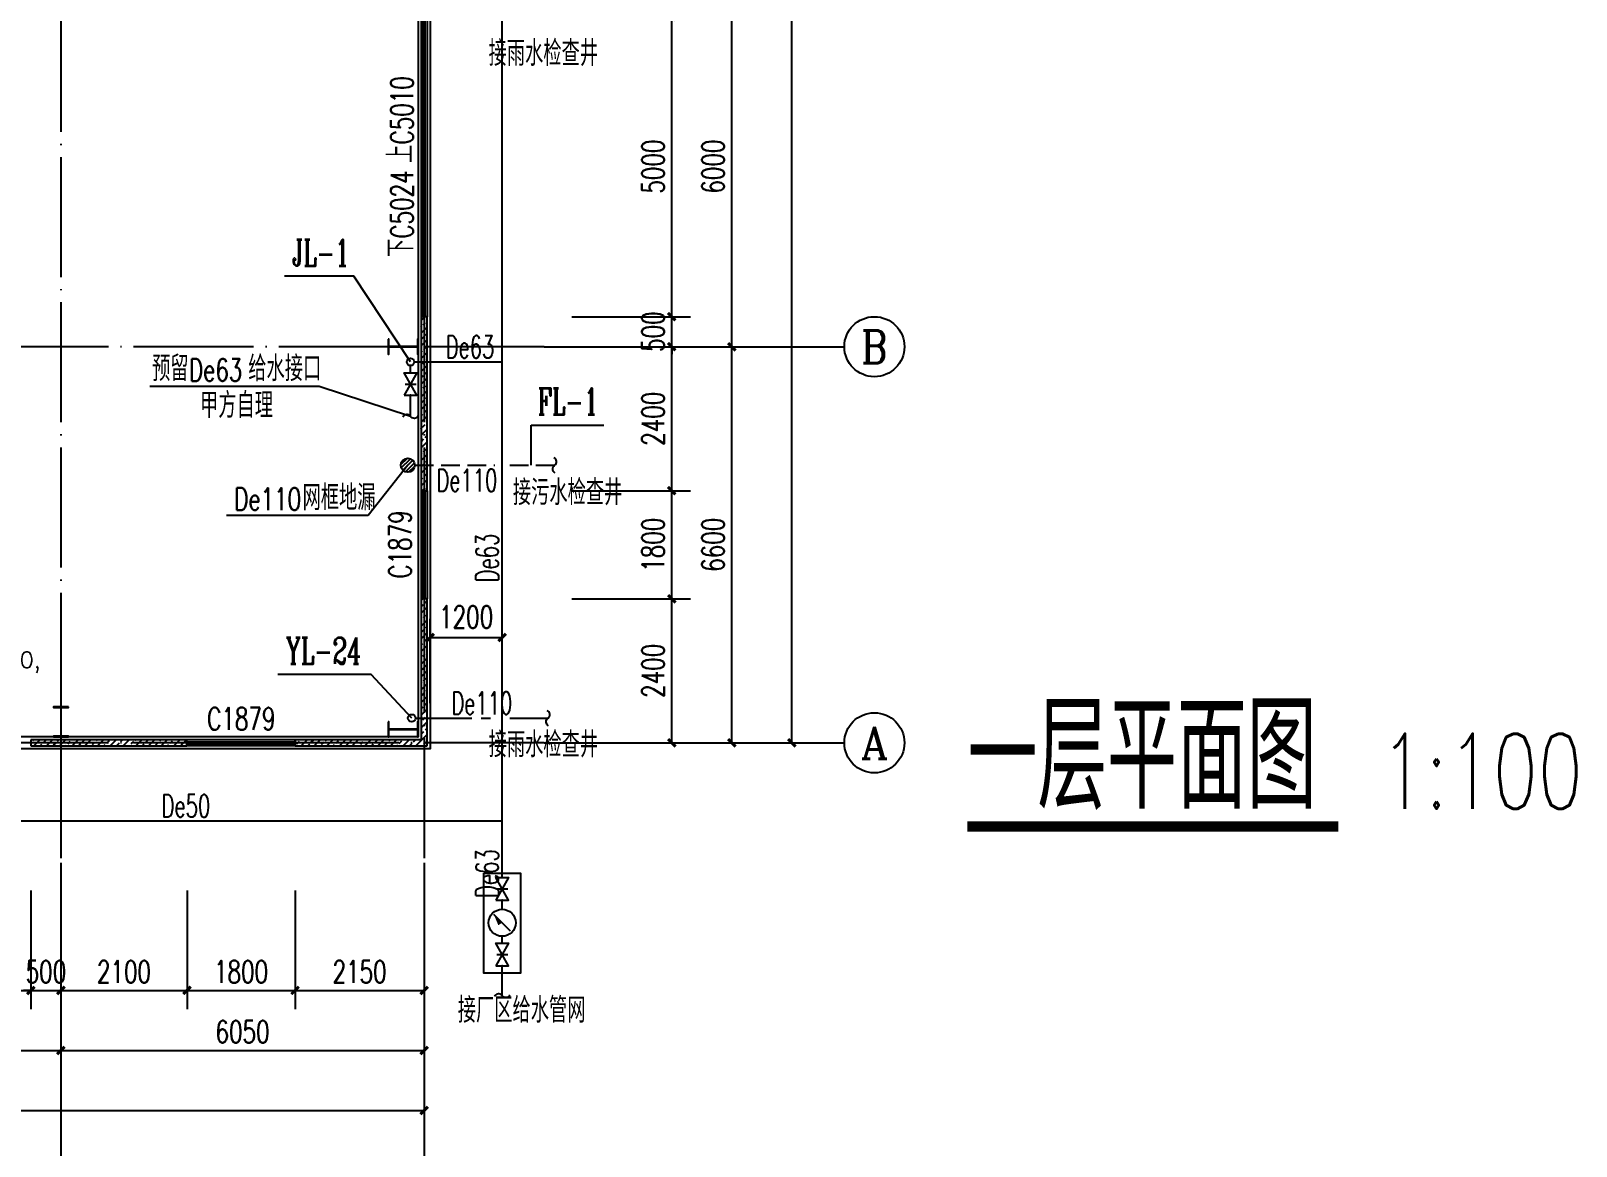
# Model space of a CAD drawing. Extents: x 7651907 to 8255021, y -2490714 to -1144618.
# Drawn here: x 7938045 to 7963784, y -2317259 to -2298680 of the extents above; entities that cross this region are included whole.
import ezdxf
from ezdxf.enums import TextEntityAlignment as Align

# ---------------------------------------------------------------- set-up
doc = ezdxf.new("R2010")
doc.units = 0
doc.header["$LTSCALE"] = 1000
for name, pattern in [('CENTER2', [1.125, 0.75, -0.125, 0.125, -0.125]), ('DASH', [0.35, 0.25, -0.1]), ('DOTE', [2.42, 2, -0.2, 0.02, -0.2])]:
    doc.linetypes.add(name, pattern=pattern)
doc.layers.get('0').update_dxf_attribs({"linetype": 'CONTINUOUS'})
doc.layers.get('Defpoints').update_dxf_attribs({"linetype": 'CONTINUOUS'})
for name, color, linetype in [('001-墙体', 30, 'CONTINUOUS'), ('AXIS', 3, 'CONTINUOUS'), ('AXIS_TEXT', 7, 'CONTINUOUS'), ('DIM_SYMB', 3, 'CONTINUOUS'), ('DIM_废水', 3, 'CONTINUOUS'), ('DIM_给水', 3, 'CONTINUOUS'), ('DIM_雨水', 3, 'CONTINUOUS'), ('DOTE', 8, 'DOTE'), ('EQUIP_地漏', 7, 'CONTINUOUS'), ('EQUIP_废水', 7, 'CONTINUOUS'), ('EQUIP_给水', 7, 'CONTINUOUS'), ('EQUIP_雨水', 7, 'CONTINUOUS'), ('M_Prof', 2, 'CONTINUOUS'), ('PIPE-废水', 31, 'DASH'), ('PIPE-给水', 3, 'TG_J'), ('PIPE-雨水', 4, 'CENTER2'), ('PUB_HATCH', 8, 'CONTINUOUS'), ('PUB_TEXT', 7, 'CONTINUOUS'), ('TEXT_废水', 7, 'CONTINUOUS'), ('TEXT_给水', 7, 'TG_J'), ('TEXT_雨水', 7, 'CONTINUOUS'), ('TWT_DIM', 3, 'CONTINUOUS'), ('TWT_LEAD', 3, 'CONTINUOUS'), ('TWT_TEXT', 7, 'CONTINUOUS'), ('VALVE_给水', 7, 'CONTINUOUS'), ('VPIPE-给水', 3, 'CONTINUOUS'), ('VPIPE-雨水', 4, 'TG_Y'), ('WINDOW', 4, 'CONTINUOUS'), ('WINDOW_TEXT', 7, 'CONTINUOUS')]:
    doc.layers.add(name, color=color, linetype=linetype)
doc.styles.add('_TCH_AXIS', font='COMPLEX', dxfattribs={"bigfont": 'GBCBIG'})
doc.styles.add('_TCH_DIM', font='SIMPLEX', dxfattribs={"bigfont": 'GBCBIG'})
doc.styles.add('_TCH_DIM_T3', font='SIMPLEX', dxfattribs={"width": 0.705882, "bigfont": 'GBCBIG'})
doc.styles.add('_TCH_WINDOW', font='SIMPLEX', dxfattribs={"height": 3.5, "bigfont": 'GBCBIG'})
doc.styles.add('_TWT_PIPEDN', font='SIMPLEX', dxfattribs={"width": 0.8, "height": 3, "bigfont": 'HZTXT'})
doc.styles.add('_TWT_SERIAL', font='COMPLEX', dxfattribs={"width": 0.8, "height": 3.5, "bigfont": 'HZTXT'})
doc.styles.add('COMPLEX', font='COMPLEX')
doc.styles.get("Standard").update_dxf_attribs({"font": 'txt.shx', "width": 0.7, "bigfont": 'TSSDCHN.shx'})
doc.styles.add('TG_LINETYPE', font='SIMPLEX', dxfattribs={"width": 0.8, "height": 3, "bigfont": 'HZTXT'})
doc.linetypes.add('TG_J', pattern='A,2,-0.3,["J",TG_LINETYPE,S=0.1,R=0,X=-0.23,Y=-0.15],0', length=2.3)
doc.linetypes.add('TG_Y', pattern='A,2,-0.3,["Y",TG_LINETYPE,S=0.1,R=0,X=-0.23,Y=-0.15],0', length=2.3)
doc.dimstyles.new('_TCH_ARCH&&125', dxfattribs={"dimtxt": 371.875, "dimasz": 125, "dimexe": 312.5, "dimexo": 375, "dimgap": 125, "dimtad": 1, "dimdec": 0, "dimzin": 0, "dimdsep": 46, "dimtxsty": '_TCH_DIM_T3', "dimblk": 'ARCHTICK', "dimcen": 0.09, "dimclrt": 7, "dimazin": 2, "dimtfac": 1, "dimtdec": 0, "dimtix": 1, "dimtmove": 2, "dimatfit": 3, "dimfxl": 0, "dimtolj": 1, "dimtzin": 0, "dimarcsym": 0})
doc.dimstyles.new('_TWT_ARCH&&125', dxfattribs={"dimtxt": 371.875, "dimasz": 125, "dimexe": 312.5, "dimexo": 375, "dimgap": 157.8125, "dimtad": 1, "dimdec": 0, "dimzin": 0, "dimdsep": 46, "dimtxsty": '_TCH_DIM_T3', "dimblk": 'ARCHTICK', "dimcen": 0.09, "dimclrt": 7, "dimazin": 2, "dimtfac": 1, "dimtdec": 0, "dimtix": 1, "dimtmove": 2, "dimatfit": 3, "dimfxl": 0, "dimtolj": 1, "dimtzin": 0, "dimarcsym": 0})
pattern_1 = [(45, (0, 53.85), (-106.0660596, 106.0660596), []), (45, (52.16, 0), (-106.0660596, 106.0660596), [59.21055, -33.8346])]

# ---------------------------------------------------------------- blocks, each defined once
blk = doc.blocks.new('sgdgsgsg')
at = {"layer": 'M_Prof'}
for points in [[(8057446, -975026), (8057446, -975276), (8057458, -975276), (8057458, -975154), (8057934, -975154), (8057934, -975276), (8057946, -975276), (8057946, -975026), (8057934, -975026), (8057934, -975148), (8057458, -975148), (8057458, -975026)], [(8052121, -981151), (8051871, -981151), (8051871, -981163), (8051993, -981163), (8051993, -981639), (8051871, -981639), (8051871, -981651), (8052121, -981651), (8052121, -981639), (8051999, -981639), (8051999, -981163), (8052121, -981163)], [(8057446, -981401), (8057446, -981651), (8057458, -981651), (8057458, -981529), (8057934, -981529), (8057934, -981651), (8057946, -981651), (8057946, -981401), (8057934, -981401), (8057934, -981523), (8057458, -981523), (8057458, -981401)]]:
    blk.add_lwpolyline(points, close=True, dxfattribs=at)
blk = doc.blocks.new('_ArchTick')
at = {"color": 0, "linetype": 'ByBlock', "const_width": 0.4}
blk.add_lwpolyline([(-0.5, -0.5), (0.5, 0.5)], dxfattribs=at)
blk = doc.blocks.new('*D384')
at = {"layer": 'AXIS', "color": 0, "lineweight": -2}
for p, q in [((8223951, -856017), (8223951, -860079)), ((8293951, -856017), (8293951, -860079)), ((8223951, -859767), (8293951, -859767))]:
    blk.add_line(p, q, dxfattribs=at)
at = {"layer": 'Defpoints', "color": 0}
for p in [(8223951, -855642), (8293951, -855642), (8293951, -859767)]:
    blk.add_point(p, dxfattribs=at)
at = {"layer": 'AXIS', "color": 0, "lineweight": -2, "xscale": 125, "yscale": 125, "zscale": 125, "rotation": 180}
blk.add_blockref('_ArchTick', (8223951, -859767), dxfattribs=at)
at = {"layer": 'AXIS', "color": 0, "lineweight": -2, "xscale": 125, "yscale": 125, "zscale": 125}
blk.add_blockref('_ArchTick', (8293951, -859767), dxfattribs=at)
at = {"layer": 'AXIS', "color": 7, "insert": (8258951, -859456), "char_height": 371.9, "attachment_point": 5, "style": '_TCH_DIM_T3'}
blk.add_mtext('\\A1;70000', dxfattribs=at)
blk = doc.blocks.new('*D395')
at = {"layer": 'AXIS', "color": 0, "lineweight": -2}
for p, q in [((8282201, -856017), (8282201, -859079)), ((8287901, -856017), (8287901, -859079)), ((8282201, -858767), (8287901, -858767))]:
    blk.add_line(p, q, dxfattribs=at)
at = {"layer": 'Defpoints', "color": 0}
for p in [(8282201, -855642), (8287901, -855642), (8287901, -858767)]:
    blk.add_point(p, dxfattribs=at)
at = {"layer": 'AXIS', "color": 0, "lineweight": -2, "xscale": 125, "yscale": 125, "zscale": 125, "rotation": 180}
blk.add_blockref('_ArchTick', (8282201, -858767), dxfattribs=at)
at = {"layer": 'AXIS', "color": 0, "lineweight": -2, "xscale": 125, "yscale": 125, "zscale": 125}
blk.add_blockref('_ArchTick', (8287901, -858767), dxfattribs=at)
at = {"layer": 'AXIS', "color": 7, "insert": (8285051, -858456), "char_height": 371.9, "attachment_point": 5, "style": '_TCH_DIM_T3'}
blk.add_mtext('\\A1;5700', dxfattribs=at)
blk = doc.blocks.new('*D396')
at = {"layer": 'AXIS', "color": 0, "lineweight": -2}
for p, q in [((8287901, -856017), (8287901, -859079)), ((8293951, -856017), (8293951, -859079)), ((8287901, -858767), (8293951, -858767))]:
    blk.add_line(p, q, dxfattribs=at)
at = {"layer": 'Defpoints', "color": 0}
for p in [(8287901, -855642), (8293951, -855642), (8293951, -858767)]:
    blk.add_point(p, dxfattribs=at)
at = {"layer": 'AXIS', "color": 0, "lineweight": -2, "xscale": 125, "yscale": 125, "zscale": 125, "rotation": 180}
blk.add_blockref('_ArchTick', (8287901, -858767), dxfattribs=at)
at = {"layer": 'AXIS', "color": 0, "lineweight": -2, "xscale": 125, "yscale": 125, "zscale": 125}
blk.add_blockref('_ArchTick', (8293951, -858767), dxfattribs=at)
at = {"layer": 'AXIS', "color": 7, "insert": (8290926, -858456), "char_height": 371.9, "attachment_point": 5, "style": '_TCH_DIM_T3'}
blk.add_mtext('\\A1;6050', dxfattribs=at)
blk = doc.blocks.new('_AXISO')
blk.add_circle((0, 0), 0.5)
at = {"layer": 'AXIS_TEXT', "style": 'COMPLEX', "width": 1.041667}
blk.add_attdef('A', text='', height=0.56, dxfattribs=at).set_placement((-0.25, -0.28), (0.25, -0.28), align=Align.FIT)
blk = doc.blocks.new('*D397')
at = {"layer": 'AXIS', "color": 0, "lineweight": -2}
for p, q in [((8296326, -768442), (8300388, -768442)), ((8300076, -853642), (8300076, -768442)), ((8296326, -853642), (8300388, -853642))]:
    blk.add_line(p, q, dxfattribs=at)
at = {"layer": 'Defpoints', "color": 0}
for p in [(8295951, -768442), (8300076, -768442), (8295951, -853642)]:
    blk.add_point(p, dxfattribs=at)
at = {"layer": 'AXIS', "color": 0, "lineweight": -2, "xscale": 125, "yscale": 125, "zscale": 125}
for p, rotation in [((8300076, -768442), 90), ((8300076, -853642), 270)]:
    blk.add_blockref('_ArchTick', p, dxfattribs=dict(at, rotation=rotation))
at = {"layer": 'AXIS', "color": 7, "insert": (8299765, -811042), "char_height": 371.9, "attachment_point": 5, "rotation": 90, "style": '_TCH_DIM_T3'}
blk.add_mtext('\\A1;85200', dxfattribs=at)
blk = doc.blocks.new('*D398')
at = {"layer": 'AXIS', "color": 0, "lineweight": -2}
for p, q in [((8296326, -847042), (8299388, -847042)), ((8299076, -853642), (8299076, -847042)), ((8296326, -853642), (8299388, -853642))]:
    blk.add_line(p, q, dxfattribs=at)
at = {"layer": 'Defpoints', "color": 0}
for p in [(8295951, -847042), (8299076, -847042), (8295951, -853642)]:
    blk.add_point(p, dxfattribs=at)
at = {"layer": 'AXIS', "color": 0, "lineweight": -2, "xscale": 125, "yscale": 125, "zscale": 125}
for p, rotation in [((8299076, -847042), 90), ((8299076, -853642), 270)]:
    blk.add_blockref('_ArchTick', p, dxfattribs=dict(at, rotation=rotation))
at = {"layer": 'AXIS', "color": 7, "insert": (8298765, -850342), "char_height": 371.9, "attachment_point": 5, "rotation": 90, "style": '_TCH_DIM_T3'}
blk.add_mtext('\\A1;6600', dxfattribs=at)
blk = doc.blocks.new('*D399')
at = {"layer": 'AXIS', "color": 0, "lineweight": -2}
for p, q in [((8296326, -841042), (8299388, -841042)), ((8299076, -847042), (8299076, -841042)), ((8296326, -847042), (8299388, -847042))]:
    blk.add_line(p, q, dxfattribs=at)
at = {"layer": 'Defpoints', "color": 0}
for p in [(8295951, -841042), (8299076, -841042), (8295951, -847042)]:
    blk.add_point(p, dxfattribs=at)
at = {"layer": 'AXIS', "color": 0, "lineweight": -2, "xscale": 125, "yscale": 125, "zscale": 125}
for p, rotation in [((8299076, -841042), 90), ((8299076, -847042), 270)]:
    blk.add_blockref('_ArchTick', p, dxfattribs=dict(at, rotation=rotation))
at = {"layer": 'AXIS', "color": 7, "insert": (8298765, -844042), "char_height": 371.9, "attachment_point": 5, "rotation": 90, "style": '_TCH_DIM_T3'}
blk.add_mtext('\\A1;6000', dxfattribs=at)
blk = doc.blocks.new('$TCHSYS$WIN2D')
for p, q in [((-0.5, 0.5), (0.5, 0.5)), ((-0.5, 0.5), (-0.5, -0.5)), ((0.5, 0.5), (0.5, -0.5)), ((0.5, 0.1667), (-0.5, 0.1667)), ((0.5, -0.1667), (-0.5, -0.1667)), ((-0.5, -0.5), (0.5, -0.5))]:
    blk.add_line(p, q)
blk = doc.blocks.new('*D458')
at = {"layer": 'AXIS', "color": 0, "lineweight": -2}
for p, q in [((8282701, -856102), (8282701, -858079)), ((8287401, -856102), (8287401, -858079)), ((8282701, -857767), (8287401, -857767))]:
    blk.add_line(p, q, dxfattribs=at)
at = {"layer": 'Defpoints', "color": 0}
for p in [(8282701, -855727), (8287401, -855727), (8287401, -857767)]:
    blk.add_point(p, dxfattribs=at)
at = {"layer": 'AXIS', "color": 0, "lineweight": -2, "xscale": 125, "yscale": 125, "zscale": 125, "rotation": 180}
blk.add_blockref('_ArchTick', (8282701, -857767), dxfattribs=at)
at = {"layer": 'AXIS', "color": 0, "lineweight": -2, "xscale": 125, "yscale": 125, "zscale": 125}
blk.add_blockref('_ArchTick', (8287401, -857767), dxfattribs=at)
at = {"layer": 'AXIS', "color": 7, "insert": (8285051, -857456), "char_height": 371.9, "attachment_point": 5, "style": '_TCH_DIM_T3'}
blk.add_mtext('\\A1;4700', dxfattribs=at)
blk = doc.blocks.new('*D459')
at = {"layer": 'AXIS', "color": 0, "lineweight": -2}
for p, q in [((8287401, -856102), (8287401, -858079)), ((8287901, -856102), (8287901, -858079)), ((8287401, -857767), (8287276, -857767)), ((8287401, -857767), (8287901, -857767)), ((8287901, -857767), (8288026, -857767))]:
    blk.add_line(p, q, dxfattribs=at)
at = {"layer": 'Defpoints', "color": 0}
for p in [(8287401, -855727), (8287901, -855727), (8287901, -857767)]:
    blk.add_point(p, dxfattribs=at)
at = {"layer": 'AXIS', "color": 0, "lineweight": -2, "xscale": 125, "yscale": 125, "zscale": 125}
blk.add_blockref('_ArchTick', (8287401, -857767), dxfattribs=at)
at = {"layer": 'AXIS', "color": 0, "lineweight": -2, "xscale": 125, "yscale": 125, "zscale": 125, "rotation": 180}
blk.add_blockref('_ArchTick', (8287901, -857767), dxfattribs=at)
at = {"layer": 'AXIS', "color": 7, "insert": (8287651, -857456), "char_height": 371.9, "attachment_point": 5, "style": '_TCH_DIM_T3'}
blk.add_mtext('\\A1;500', dxfattribs=at)
blk = doc.blocks.new('*D460')
at = {"layer": 'AXIS', "color": 0, "lineweight": -2}
for p, q in [((8287901, -856102), (8287901, -858079)), ((8290001, -856102), (8290001, -858079)), ((8287901, -857767), (8290001, -857767))]:
    blk.add_line(p, q, dxfattribs=at)
at = {"layer": 'Defpoints', "color": 0}
for p in [(8287901, -855727), (8290001, -855727), (8290001, -857767)]:
    blk.add_point(p, dxfattribs=at)
at = {"layer": 'AXIS', "color": 0, "lineweight": -2, "xscale": 125, "yscale": 125, "zscale": 125, "rotation": 180}
blk.add_blockref('_ArchTick', (8287901, -857767), dxfattribs=at)
at = {"layer": 'AXIS', "color": 0, "lineweight": -2, "xscale": 125, "yscale": 125, "zscale": 125}
blk.add_blockref('_ArchTick', (8290001, -857767), dxfattribs=at)
at = {"layer": 'AXIS', "color": 7, "insert": (8288951, -857456), "char_height": 371.9, "attachment_point": 5, "style": '_TCH_DIM_T3'}
blk.add_mtext('\\A1;2100', dxfattribs=at)
blk = doc.blocks.new('*D461')
at = {"layer": 'AXIS', "color": 0, "lineweight": -2}
for p, q in [((8290001, -856102), (8290001, -858079)), ((8291801, -856102), (8291801, -858079)), ((8290001, -857767), (8291801, -857767))]:
    blk.add_line(p, q, dxfattribs=at)
at = {"layer": 'Defpoints', "color": 0}
for p in [(8290001, -855727), (8291801, -855727), (8291801, -857767)]:
    blk.add_point(p, dxfattribs=at)
at = {"layer": 'AXIS', "color": 0, "lineweight": -2, "xscale": 125, "yscale": 125, "zscale": 125, "rotation": 180}
blk.add_blockref('_ArchTick', (8290001, -857767), dxfattribs=at)
at = {"layer": 'AXIS', "color": 0, "lineweight": -2, "xscale": 125, "yscale": 125, "zscale": 125}
blk.add_blockref('_ArchTick', (8291801, -857767), dxfattribs=at)
at = {"layer": 'AXIS', "color": 7, "insert": (8290901, -857456), "char_height": 371.9, "attachment_point": 5, "style": '_TCH_DIM_T3'}
blk.add_mtext('\\A1;1800', dxfattribs=at)
blk = doc.blocks.new('*D462')
at = {"layer": 'AXIS', "color": 0, "lineweight": -2}
for p, q in [((8291801, -856102), (8291801, -858079)), ((8293951, -856102), (8293951, -858079)), ((8291801, -857767), (8293951, -857767))]:
    blk.add_line(p, q, dxfattribs=at)
at = {"layer": 'Defpoints', "color": 0}
for p in [(8291801, -855727), (8293951, -855727), (8293951, -857767)]:
    blk.add_point(p, dxfattribs=at)
at = {"layer": 'AXIS', "color": 0, "lineweight": -2, "xscale": 125, "yscale": 125, "zscale": 125, "rotation": 180}
blk.add_blockref('_ArchTick', (8291801, -857767), dxfattribs=at)
at = {"layer": 'AXIS', "color": 0, "lineweight": -2, "xscale": 125, "yscale": 125, "zscale": 125}
blk.add_blockref('_ArchTick', (8293951, -857767), dxfattribs=at)
at = {"layer": 'AXIS', "color": 7, "insert": (8292876, -857456), "char_height": 371.9, "attachment_point": 5, "style": '_TCH_DIM_T3'}
blk.add_mtext('\\A1;2150', dxfattribs=at)
blk = doc.blocks.new('*D576')
at = {"layer": 'AXIS', "color": 0, "lineweight": -2}
for p, q in [((8296411, -841542), (8298388, -841542)), ((8298076, -846542), (8298076, -841542)), ((8296411, -846542), (8298388, -846542))]:
    blk.add_line(p, q, dxfattribs=at)
at = {"layer": 'Defpoints', "color": 0}
for p in [(8296036, -841542), (8298076, -841542), (8296036, -846542)]:
    blk.add_point(p, dxfattribs=at)
at = {"layer": 'AXIS', "color": 0, "lineweight": -2, "xscale": 125, "yscale": 125, "zscale": 125}
for p, rotation in [((8298076, -841542), 90), ((8298076, -846542), 270)]:
    blk.add_blockref('_ArchTick', p, dxfattribs=dict(at, rotation=rotation))
at = {"layer": 'AXIS', "color": 7, "insert": (8297765, -844042), "char_height": 371.9, "attachment_point": 5, "rotation": 90, "style": '_TCH_DIM_T3'}
blk.add_mtext('\\A1;5000', dxfattribs=at)
blk = doc.blocks.new('*D577')
at = {"layer": 'AXIS', "color": 0, "lineweight": -2}
for p, q in [((8296411, -846542), (8298388, -846542)), ((8298076, -846542), (8298076, -846417)), ((8298076, -847042), (8298076, -846542)), ((8296411, -847042), (8298388, -847042)), ((8298076, -847042), (8298076, -847167))]:
    blk.add_line(p, q, dxfattribs=at)
at = {"layer": 'Defpoints', "color": 0}
for p in [(8296036, -846542), (8298076, -846542), (8296036, -847042)]:
    blk.add_point(p, dxfattribs=at)
at = {"layer": 'AXIS', "color": 0, "lineweight": -2, "xscale": 125, "yscale": 125, "zscale": 125}
for p, rotation in [((8298076, -846542), 270), ((8298076, -847042), 90)]:
    blk.add_blockref('_ArchTick', p, dxfattribs=dict(at, rotation=rotation))
at = {"layer": 'AXIS', "color": 7, "insert": (8297765, -846792), "char_height": 371.9, "attachment_point": 5, "rotation": 90, "style": '_TCH_DIM_T3'}
blk.add_mtext('\\A1;500', dxfattribs=at)
blk = doc.blocks.new('*D578')
at = {"layer": 'AXIS', "color": 0, "lineweight": -2}
for p, q in [((8296411, -847042), (8298388, -847042)), ((8298076, -849441), (8298076, -847042)), ((8296411, -849441), (8298388, -849441))]:
    blk.add_line(p, q, dxfattribs=at)
at = {"layer": 'Defpoints', "color": 0}
for p in [(8296036, -847042), (8298076, -847042), (8296036, -849441)]:
    blk.add_point(p, dxfattribs=at)
at = {"layer": 'AXIS', "color": 0, "lineweight": -2, "xscale": 125, "yscale": 125, "zscale": 125}
for p, rotation in [((8298076, -847042), 90), ((8298076, -849441), 270)]:
    blk.add_blockref('_ArchTick', p, dxfattribs=dict(at, rotation=rotation))
at = {"layer": 'AXIS', "color": 7, "insert": (8297765, -848242), "char_height": 371.9, "attachment_point": 5, "rotation": 90, "style": '_TCH_DIM_T3'}
blk.add_mtext('\\A1;2400', dxfattribs=at)
blk = doc.blocks.new('*D579')
at = {"layer": 'AXIS', "color": 0, "lineweight": -2}
for p, q in [((8296411, -849441), (8298388, -849441)), ((8298076, -851241), (8298076, -849441)), ((8296411, -851241), (8298388, -851241))]:
    blk.add_line(p, q, dxfattribs=at)
at = {"layer": 'Defpoints', "color": 0}
for p in [(8296036, -849441), (8298076, -849441), (8296036, -851241)]:
    blk.add_point(p, dxfattribs=at)
at = {"layer": 'AXIS', "color": 0, "lineweight": -2, "xscale": 125, "yscale": 125, "zscale": 125}
for p, rotation in [((8298076, -849441), 90), ((8298076, -851241), 270)]:
    blk.add_blockref('_ArchTick', p, dxfattribs=dict(at, rotation=rotation))
at = {"layer": 'AXIS', "color": 7, "insert": (8297765, -850341), "char_height": 371.9, "attachment_point": 5, "rotation": 90, "style": '_TCH_DIM_T3'}
blk.add_mtext('\\A1;1800', dxfattribs=at)
blk = doc.blocks.new('*D580')
at = {"layer": 'AXIS', "color": 0, "lineweight": -2}
for p, q in [((8296411, -851241), (8298388, -851241)), ((8298076, -853642), (8298076, -851241)), ((8296411, -853642), (8298388, -853642))]:
    blk.add_line(p, q, dxfattribs=at)
at = {"layer": 'Defpoints', "color": 0}
for p in [(8296036, -851241), (8298076, -851241), (8296036, -853642)]:
    blk.add_point(p, dxfattribs=at)
at = {"layer": 'AXIS', "color": 0, "lineweight": -2, "xscale": 125, "yscale": 125, "zscale": 125}
for p, rotation in [((8298076, -851241), 90), ((8298076, -853642), 270)]:
    blk.add_blockref('_ArchTick', p, dxfattribs=dict(at, rotation=rotation))
at = {"layer": 'AXIS', "color": 7, "insert": (8297765, -852442), "char_height": 371.9, "attachment_point": 5, "rotation": 90, "style": '_TCH_DIM_T3'}
blk.add_mtext('\\A1;2400', dxfattribs=at)
blk = doc.blocks.new('*D68')
at = {"layer": 'Defpoints', "color": 0}
for p in [(7945895, -2308787), (7944695, -2310257), (7945895, -2310257)]:
    blk.add_point(p, dxfattribs=at)
at = {"layer": 'TWT_DIM', "color": 0, "lineweight": -2}
for p, q in [((7944695, -2309882), (7944695, -2308475)), ((7945895, -2309882), (7945895, -2308475)), ((7944695, -2308787), (7945895, -2308787))]:
    blk.add_line(p, q, dxfattribs=at)
at = {"layer": 'TWT_DIM', "color": 0, "lineweight": -2, "xscale": 125, "yscale": 125, "zscale": 125, "rotation": 180}
blk.add_blockref('_ArchTick', (7944695, -2308787), dxfattribs=at)
at = {"layer": 'TWT_DIM', "color": 0, "lineweight": -2, "xscale": 125, "yscale": 125, "zscale": 125}
blk.add_blockref('_ArchTick', (7945895, -2308787), dxfattribs=at)
at = {"layer": 'TWT_DIM', "color": 7, "insert": (7945295, -2308443), "char_height": 371.9, "attachment_point": 5, "style": '_TCH_DIM_T3'}
blk.add_mtext('\\A1;1200', dxfattribs=at)
blk = doc.blocks.new('$TwtSys$00000132')
at = {"elevation": 0}
blk.add_lwpolyline([(7, -101, -0.575183), (0, 0, 0.604745), (-11, 101, 16.924828)], format="xyb", dxfattribs=at)
blk = doc.blocks.new('$VALVE$00000296')
for points in [[(-125, 72), (-125, -72), (125, 72), (125, -72), (-125, 72)], [(0, 60), (0, -64)]]:
    blk.add_lwpolyline(points)
for p in [(-125, 0), (125, 0)]:
    blk.add_point(p)
blk = doc.blocks.new('$VALVE$00000742')
blk.add_line((-93, -93), (93, 93))
blk.add_lwpolyline([(93, 93, 0, 50, 0), (-13, 22, 50, 50, 0)], format="xyseb")
blk.add_circle((0, 0), 150)
for p in [(-150, 0), (150, 0)]:
    blk.add_point(p)
blk = doc.blocks.new('$TwtSys$00000141')
for p, q in [((-94, 8), (-10, 92)), ((-94, 8), (-10, 92)), ((-87, -35), (35, 87)), ((-87, -35), (35, 87)), ((-66, -66), (66, 66)), ((-66, -66), (66, 66)), ((-32, -87), (88, 33)), ((-32, -87), (88, 33)), ((11, -92), (92, -11)), ((11, -92), (92, -11))]:
    blk.add_line(p, q)
blk.add_circle((0, 0), 94)
blk.add_circle((0, 0), 94)
blk = doc.blocks.new('dadasdd65asdasd5ad41a5d5ad')
at = {"layer": 'PUB_HATCH'}
h = blk.add_hatch(dxfattribs=at)
h.set_pattern_fill('天然石材', color=256, scale=30, style=0)
h.set_pattern_definition(pattern_1)
h.paths.add_polyline_path([(8293900.6, -846541.6), (8293900.6, -849441.5), (8294000.6, -849441.5), (8294000.6, -846541.6)])
h = blk.add_hatch(dxfattribs=at)
h.set_pattern_fill('天然石材', color=256, scale=30, style=0)
h.set_pattern_definition(pattern_1)
h.paths.add_polyline_path([(8294000.6, -853691.6), (8294000.6, -851241.5), (8293900.6, -851241.5), (8293900.6, -853591.6)])
h = blk.add_hatch(dxfattribs=at)
h.set_pattern_fill('天然石材', color=256, scale=30, style=0)
h.set_pattern_definition(pattern_1)
h.paths.add_polyline_path([(8290000.7, -853591.6), (8287400.6, -853591.6), (8287400.6, -853691.6), (8290000.7, -853691.6)])
h = blk.add_hatch(dxfattribs=at)
h.set_pattern_fill('天然石材', color=256, scale=30, style=0)
h.set_pattern_definition(pattern_1)
h.paths.add_polyline_path([(8293900.6, -853591.6), (8291800.7, -853591.6), (8291800.7, -853691.6), (8294000.6, -853691.6)])
at = {"layer": '001-墙体', "color": 0}
for p, q in [((8293900.6, -846541.6), (8293900.6, -849441.5)), ((8294000.6, -846541.6), (8293900.6, -846541.6)), ((8294000.6, -849441.5), (8294000.6, -846541.6)), ((8293900.6, -849441.5), (8294000.6, -849441.5)), ((8294000.6, -851241.5), (8293900.6, -851241.5)), ((8293900.6, -851241.5), (8293900.6, -853591.6)), ((8294000.6, -853691.6), (8294000.6, -851241.5)), ((8290000.7, -853591.6), (8287400.6, -853591.6)), ((8287400.6, -853591.6), (8287400.6, -853691.6)), ((8287400.6, -853691.6), (8290000.7, -853691.6)), ((8290000.7, -853691.6), (8290000.7, -853591.6)), ((8293900.6, -853591.6), (8291800.7, -853591.6)), ((8291800.7, -853591.6), (8291800.7, -853691.6)), ((8291800.7, -853691.6), (8294000.6, -853691.6))]:
    blk.add_line(p, q, dxfattribs=at)
blk.add_lwpolyline([(8223850.6, -768341.6), (8294050.6, -768341.6), (8294050.6, -853741.6), (8223850.6, -853741.6)], close=True, dxfattribs=at)
blk.add_lwpolyline([(8293850.6, -840741.6), (8293850.6, -853541.6), (8281900.6, -853541.6)], dxfattribs=at)
at = {"layer": 'AXIS', "color": 0}
for p, q in [((8295950.6, -847041.6), (8300950.6, -847041.6)), ((8295950.6, -853641.6), (8300950.6, -853641.6)), ((8287900.6, -855641.6), (8287900.6, -860641.6)), ((8293950.6, -855641.6), (8293950.6, -860641.6))]:
    blk.add_line(p, q, dxfattribs=at)
at = {"layer": 'DOTE', "color": 0}
for p, q in [((8287900.6, -766441.6), (8287900.6, -855641.6)), ((8293950.6, -766441.6), (8293950.6, -855641.6)), ((8295950.6, -847041.6), (8221950.6, -847041.6)), ((8295950.6, -853641.6), (8221950.6, -853641.6))]:
    blk.add_line(p, q, dxfattribs=at)
at = {"color": 8}
blk.add_blockref('sgdgsgsg', (235904.8, 128109.4), dxfattribs=at)
at = {"layer": 'AXIS', "color": 0}
ref = blk.add_blockref('_AXISO', (8301450.6, -847041.6), dxfattribs=dict(at, xscale=1000, yscale=1000, zscale=1000))
ref.add_attrib('A', 'B', dxfattribs={"layer": 'AXIS_TEXT', "color": 0, "ltscale": 100, "height": 544.1, "style": '_TCH_AXIS'}).set_placement((8301230.4, -847313.7), (8301670.9, -847313.7), align=Align.FIT)
ref = blk.add_blockref('_AXISO', (8301450.6, -853641.6), dxfattribs=dict(at, xscale=1000, yscale=1000, zscale=1000))
ref.add_attrib('A', 'A', dxfattribs={"layer": 'AXIS_TEXT', "color": 0, "ltscale": 100, "height": 531.5, "style": '_TCH_AXIS'}).set_placement((8301222.9, -853907.4), (8301678.4, -853907.4), align=Align.FIT)
at = {"layer": 'WINDOW', "xscale": 5000, "yscale": 100, "zscale": 5000, "rotation": 270}
blk.add_blockref('$TCHSYS$WIN2D', (8293950.6, -844041.6), dxfattribs=at)
at = {"layer": 'WINDOW'}
ref = blk.add_blockref('$TCHSYS$WIN2D', (8293950.6, -850341.5), dxfattribs=dict(at, xscale=1800, yscale=100, zscale=1800, rotation=270))
ref.add_attrib('A', 'C1879', (8293736.7, -850904), dxfattribs={"layer": 'WINDOW_TEXT', "ltscale": 100, "height": 371.88, "rotation": 90, "style": '_TCH_WINDOW', "width": 0.705882})
ref = blk.add_blockref('$TCHSYS$WIN2D', (8290900.7, -853641.6), dxfattribs=dict(at, xscale=1800, yscale=100, zscale=1800, rotation=180))
ref.add_attrib('A', 'C1879', (8290338.2, -853427.7), dxfattribs={"layer": 'WINDOW_TEXT', "ltscale": 100, "height": 371.88, "style": '_TCH_WINDOW', "width": 0.705882})
at = {"layer": 'PUB_TEXT', "color": 0}
blk.add_text('开窗大小1000x1000,', height=270.071, dxfattribs=at).set_placement((8284373.4, -852394.4))
at = {"layer": 'WINDOW_TEXT', "style": '_TCH_WINDOW', "width": 0.705882}
for s, p in [('C5010', (8293769.5, -843672)), ('C5024', (8293769.5, -845241.6))]:
    blk.add_text(s, height=371.88, rotation=90, dxfattribs=at).set_placement(p)
at = {"layer": 'WINDOW_TEXT', "style": '_TCH_WINDOW'}
for s, p in [('上', (8293769.5, -843979.1)), ('下', (8293769.5, -845548.8))]:
    blk.add_text(s, height=422, rotation=90, dxfattribs=at).set_placement(p)
at = {"layer": 'AXIS', "color": 0}
for p1, p2, distance, picture, middle in [((8295950.6, -853641.6), (8295950.6, -768441.6), -4125, '*D397', (8299764.7, -811041.6)), ((8295950.6, -847041.6), (8295950.6, -841041.6), -3125, '*D399', (8298764.7, -844041.6)), ((8296036.4, -846541.6), (8296036.4, -841541.6), -2039.2, '*D576', (8297764.7, -844041.6)), ((8296036.4, -847041.6), (8296036.4, -846541.6), -2039.2, '*D577', (8297764.7, -846791.6)), ((8295950.6, -853641.6), (8295950.6, -847041.6), -3125, '*D398', (8298764.7, -850341.6)), ((8296036.4, -849441.5), (8296036.4, -847041.6), -2039.2, '*D578', (8297764.7, -848241.6)), ((8296036.4, -851241.5), (8296036.4, -849441.5), -2039.2, '*D579', (8297764.7, -850341.5)), ((8296036.4, -853641.6), (8296036.4, -851241.5), -2039.2, '*D580', (8297764.7, -852441.6)), ((8223950.6, -855641.6), (8293950.6, -855641.6), -4125, '*D384', (8258950.6, -859455.7)), ((8282200.6, -855641.6), (8287900.6, -855641.6), -3125, '*D395', (8285050.6, -858455.7)), ((8282700.6, -855727.4), (8287400.6, -855727.4), -2039.2, '*D458', (8285050.6, -857455.7)), ((8287400.6, -855727.4), (8287900.6, -855727.4), -2039.2, '*D459', (8287650.6, -857455.7)), ((8287900.6, -855641.6), (8293950.6, -855641.6), -3125, '*D396', (8290925.6, -858455.7)), ((8287900.6, -855727.4), (8290000.7, -855727.4), -2039.2, '*D460', (8288950.7, -857455.7)), ((8290000.7, -855727.4), (8291800.7, -855727.4), -2039.2, '*D461', (8290900.7, -857455.7)), ((8291800.7, -855727.4), (8293950.6, -855727.4), -2039.2, '*D462', (8292875.7, -857455.7))]:
    dim = blk.add_aligned_dim(p1=p1, p2=p2, distance=distance, dimstyle='_TCH_ARCH&&125', dxfattribs=at)
    dim.commit()
    dim.dimension.update_dxf_attribs({"geometry": picture, "text_midpoint": middle})

msp = doc.modelspace()

# ---------------------------------------------------------------- linework, layer by layer
at = {"layer": 'DIM_SYMB', "const_width": 175}
msp.add_lwpolyline([(7953645.5, -2311934), (7959821.4, -2311934)], dxfattribs=at)
at = {"layer": 'DIM_废水'}
for p, q in [((7946379.8, -2305916.1), (7946379.8, -2305246.7)), ((7946379.8, -2305246.7), (7947590.8, -2305246.7))]:
    msp.add_line(p, q, dxfattribs=at)
at = {"layer": 'DIM_给水'}
for p, q in [((7943423.2, -2302766.3), (7942270.7, -2302766.3)), ((7944368.3, -2304194.1), (7943423.2, -2302766.3)), ((7942846.9, -2304602.5), (7940023.9, -2304602.5)), ((7944368.3, -2305103.4), (7942846.9, -2304602.5))]:
    msp.add_line(p, q, dxfattribs=at)
at = {"layer": 'DIM_雨水'}
for p, q in [((7943714.7, -2309400.3), (7942158.6, -2309400.3)), ((7944388.6, -2310128.7), (7943714.7, -2309400.3))]:
    msp.add_line(p, q, dxfattribs=at)
at = {"layer": 'PIPE-废水', "ltscale": 1.25}
for p, q in [((7944441.2, -2305916.1), (7945770.3, -2305916.1)), ((7946020.3, -2305916.1), (7946769.7, -2305916.1))]:
    msp.add_line(p, q, dxfattribs=at)
at = {"layer": 'PIPE-给水', "ltscale": 1.25}
for p, q in [((7945895.3, -2304194.1), (7945895.3, -2279501.4)), ((7944368.3, -2304376), (7944368.3, -2304256.6)), ((7944430.8, -2304194.1), (7945895.3, -2304194.1)), ((7945895.3, -2311840.7), (7945895.3, -2304194.1)), ((7944368.3, -2305103.4), (7944368.3, -2304751)), ((7933063.7, -2311840.7), (7945895.3, -2311840.7)), ((7945895.3, -2312786.8), (7945895.3, -2311840.7)), ((7945895.3, -2313313.9), (7945895.3, -2313161.8)), ((7945895.3, -2313879.3), (7945895.3, -2313763.9)), ((7945895.3, -2314755.9), (7945895.3, -2314254.3))]:
    msp.add_line(p, q, dxfattribs=at)
at = {"layer": 'PIPE-雨水', "ltscale": 1.25}
for p, q in [((7944451.1, -2310128.7), (7945770.3, -2310128.7)), ((7946020.3, -2310128.7), (7946659.9, -2310128.7))]:
    msp.add_line(p, q, dxfattribs=at)
at = {"layer": 'TWT_LEAD'}
for p, q in [((7944323.7, -2305916.1), (7943664, -2306753.4)), ((7943664, -2306753.4), (7941301.4, -2306753.4))]:
    msp.add_line(p, q, dxfattribs=at)
at = {"layer": 'VALVE_给水'}
msp.add_lwpolyline([(7945587.9, -2312709.8), (7946202.6, -2312709.8), (7946202.6, -2314376.7), (7945587.9, -2314376.7)], close=True, dxfattribs=at)
at = {"layer": 'VPIPE-给水'}
msp.add_circle((7944368.3, -2304194.1), 62.5, dxfattribs=at)
at = {"layer": 'VPIPE-雨水'}
msp.add_circle((7944388.6, -2310128.7), 62.5, dxfattribs=at)

# ---------------------------------------------------------------- block references
at = {"color": 8}
msp.add_blockref('dadasdd65asdasd5ad41a5d5ad', (-349355.4, -1456899), dxfattribs=at)
at = {"layer": 'EQUIP_地漏', "xscale": 1.25, "yscale": 1.25, "zscale": 1.25}
msp.add_blockref('$TwtSys$00000141', (7944323.7, -2305916.1), dxfattribs=at)
at = {"layer": 'EQUIP_废水', "xscale": 1.25, "yscale": 1.25, "zscale": 1.25}
msp.add_blockref('$TwtSys$00000132', (7946769.7, -2305916.1), dxfattribs=at)
at = {"layer": 'EQUIP_给水', "xscale": 1.25, "yscale": 1.25, "zscale": 1.25, "rotation": 90}
for p in [(7944368.3, -2305103.4), (7945895.3, -2314755.9)]:
    msp.add_blockref('$TwtSys$00000132', p, dxfattribs=at)
at = {"layer": 'EQUIP_雨水', "xscale": 1.25, "yscale": 1.25, "zscale": 1.25}
msp.add_blockref('$TwtSys$00000132', (7946659.9, -2310128.7), dxfattribs=at)
at = {"layer": 'VALVE_给水', "xscale": 1.5, "yscale": 1.5, "zscale": 1.5, "rotation": 90}
for name, p in [('$VALVE$00000296', (7944368.3, -2304563.5)), ('$VALVE$00000296', (7945895.3, -2312974.3)), ('$VALVE$00000742', (7945895.3, -2313538.9)), ('$VALVE$00000296', (7945895.3, -2314066.8))]:
    msp.add_blockref(name, p, dxfattribs=at)

# ---------------------------------------------------------------- texts
at = {"layer": 'PUB_TEXT', "width": 0.7}
for s, height, p in [('一层平面图', 1750, (7953645.5, -2311639.1)), ('1:100', 1250, (7960521.4, -2311639.1))]:
    msp.add_text(s, height=height, dxfattribs=at).set_placement(p)
at = {"layer": 'TEXT_废水', "style": '_TWT_PIPEDN', "width": 0.64}
msp.add_text('De110', height=375, dxfattribs=at).set_placement((7944797.3, -2306353.6))
at = {"layer": 'TEXT_给水', "style": '_TWT_PIPEDN', "width": 0.64}
for s, p in [('De63', (7944952.1, -2304131.6)), ('De50', (7940220.6, -2311778.2))]:
    msp.add_text(s, height=375, dxfattribs=at).set_placement(p)
for p in [(7945832.8, -2307868.4), (7945832.8, -2313125.3)]:
    msp.add_text('De63', height=375, rotation=90, dxfattribs=at).set_placement(p)
at = {"layer": 'TEXT_雨水', "style": '_TWT_PIPEDN', "width": 0.64}
msp.add_text('De110', height=375, dxfattribs=at).set_placement((7945046.7, -2310066.2))
at = {"layer": 'TWT_TEXT', "style": '_TCH_DIM'}
for s, p in [('接雨水检查井', (7945669.2, -2299262.8)), ('预留', (7940064.4, -2304515)), ('给水接口', (7941666.2, -2304515)), ('甲方自理', (7940863, -2305127.5)), ('接污水检查井', (7946073.5, -2306580.4)), ('网框地漏', (7942570.2, -2306665.9)), ('接雨水检查井', (7945669.9, -2310780.9)), ('接厂区给水管网', (7945156, -2315204.1))]:
    msp.add_text(s, height=421.99, dxfattribs=at).set_placement(p)
at = {"layer": 'TWT_TEXT'}
for s, height, style, width, p in [('JL-1', 437.5, '_TWT_SERIAL', 0.64, (7942401.9, -2302591.3)), ('De63', 371.88, '_TCH_DIM', 0.705882, (7940678.7, -2304515)), ('FL-1', 437.5, '_TWT_SERIAL', 0.64, (7946486.3, -2305071.7)), ('De110', 371.88, '_TCH_DIM', 0.705882, (7941432.7, -2306665.9)), ('YL-24', 437.5, '_TWT_SERIAL', 0.64, (7942289.9, -2309225.3))]:
    msp.add_text(s, height=height, dxfattribs=dict(at, style=style, width=width)).set_placement(p)

# ---------------------------------------------------------------- dimensions: what is measured, and where the dimension line sits
at = {"layer": 'TWT_DIM'}
dim = msp.add_aligned_dim(p1=(7944695.3, -2310257.4), p2=(7945895.3, -2310257.4), distance=1470.4, dimstyle='_TWT_ARCH&&125', dxfattribs=at)
dim.commit()
dim.dimension.update_dxf_attribs({"geometry": '*D68', "text_midpoint": (7945295.3, -2308443.3)})

doc.saveas('drawing.dxf')
